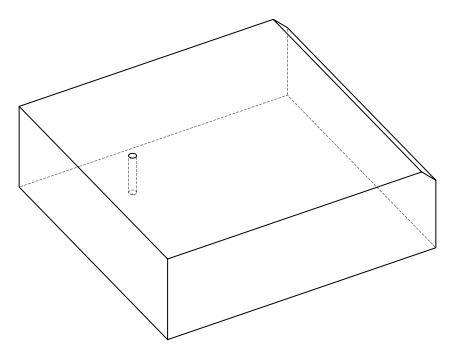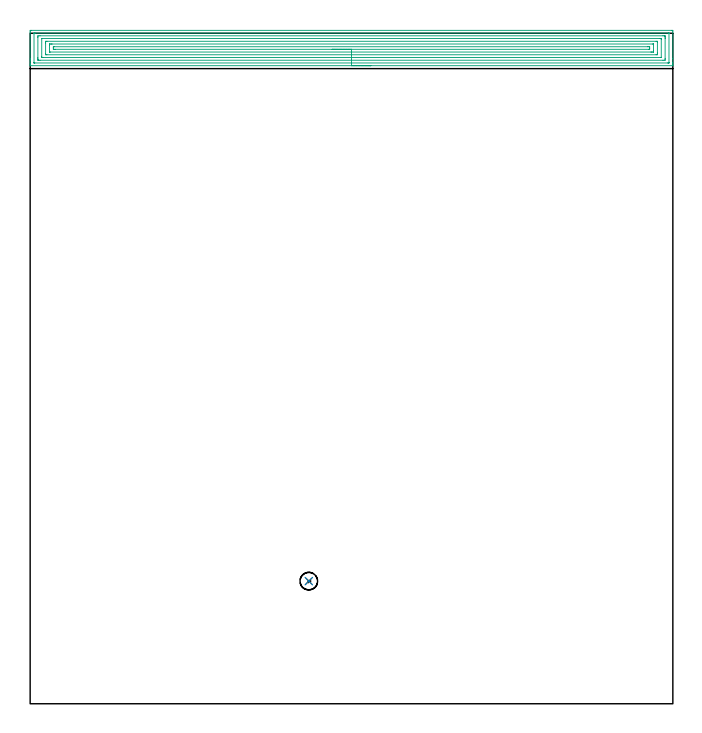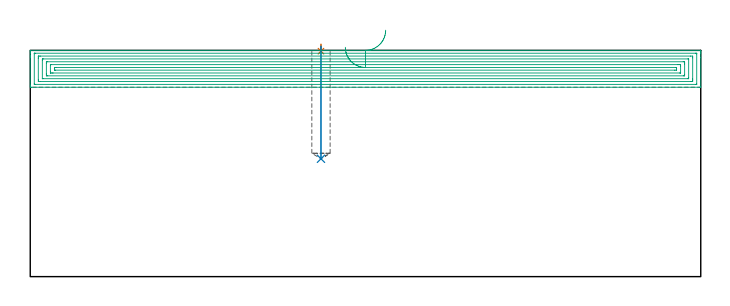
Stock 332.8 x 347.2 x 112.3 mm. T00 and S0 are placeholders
(PLAN: 3 operations, 2 tool changes, 19.2 min)
(1 SPOT_DRILL | STEP1POCKET | NXT0321_9005460120000 | 0.03 min | 1 mm3)
(2 DRILL_BLIND_HOLE_INTO_CENTER | STEP1POCKET | UGT0301_206 | 0.22 min | 3365 mm3)
(3 AREA_MILL | FG_CHAMFER_SURFACE | UGT0205_001 | 18.91 min | 55728 mm3)
(TOOL NXT0321_9005460120000 | NC Spot Drill, 142deg, 12mm, Carbide, Uncoated | D12 PA142 FL30 Z2)
(TOOL UGT0301_206 | Twist Drill 9.1 mm | D9.1 PA118 FL78 Z2)
(TOOL UGT0205_001 | Chamfer Mill 20 x 3 x 45 deg. | D20 FL50 Z2)
(OP 1 SPOT_DRILL)
G17 G21 G94 G90
T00 M6
G54
G17 G0 G90 X144.3 Y63.5 S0 M3
G43 Z122.3 H0
G94 G81 G98 Z111.908 F250. R115.3
G80
M5
M2
(OP 2 DRILL_BLIND_HOLE_INTO_CENTER)
G17 G21 G94 G90
T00 M6
G54
G17 G0 G90 X144.3 Y63.5 S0 M3
G43 Z122.3 H0
G94 G81 G98 Z58.5 F250. R114.3
G80
M5
M2
(OP 3 AREA_MILL)
G17 G21 G94 G90
T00 M6
G54
G17 G0 G90 X176.4 Y330.4 S1061 M3
G43 Z122.3 H0
G94 G1 X176.362 Z121.428 F250.
X176.248 Z120.563
X176.059 Z119.712
X175.797 Z118.88
X175.463 Z118.074
X175.06 Z117.3
X174.592 Z116.564
X174.06 Z115.872
X173.471 Z115.229
X172.828 Z114.639
X172.136 Z114.108
X171.4 Z113.64
X170.626 Z113.237
X169.82 Z112.903
X168.988 Z112.641
X168.137 Z112.452
X167.272 Z112.338
X166.4 Z112.3
X0.176
X0.01 Y330.402 Z112.288
X0.002 Y330.549 Z112.143
X0. Y330.702 Z111.998
Y330.971 Z111.729
Y331.66 Z111.034
Y332.882 Z109.815
Y333.414 Z109.281
Y334.024 Z108.671
Y347.706 Z94.992
X0.005 Y348.316 Z94.381
X0.01 Y348.693 Z94.005
X0.235 Y348.697 Z94.002
X0.623 Y348.7 Z94.
X332.177
X332.565 Y348.697 Z94.002
X332.79 Y348.693 Z94.005
X332.8 Y348.316 Z94.381
Y334.024 Z108.671
Y332.005 Z110.691
Y331.66 Z111.034
Y330.971 Z111.729
Y330.702 Z111.998
X332.798 Y330.549 Z112.143
X332.79 Y330.402 Z112.288
X332.624 Y330.4 Z112.3
X166.4
Y331.814 Z110.886
X2.41
X2.252 Y331.815 Z110.885
X2.054 Y331.819 Z110.881
X2.013 Y331.821 Z110.879
X2.007 Y331.848 Z110.852
X2.004 Y331.881 Z110.819
X2. Y332.062 Z110.638
Y346.965 Z95.735
X2.002 Y347.099 Z95.601
X2.006 Y347.206 Z95.494
X2.01 Y347.272 Z95.428
X2.043 Y347.279 Z95.421
X2.41 Y347.284 Z95.416
X2.567 Y347.285 Z95.415
X330.39 Y347.286 Z95.414
X330.548 Y347.285 Z95.415
X330.746 Y347.281 Z95.419
X330.787 Y347.279 Z95.421
X330.793 Y347.252 Z95.448
X330.797 Y347.219 Z95.481
X330.8 Y347.038 Z95.662
Y332.135 Z110.565
X330.798 Y332.001 Z110.699
X330.794 Y331.894 Z110.806
X330.79 Y331.828 Z110.872
X330.757 Y331.821 Z110.879
X330.39 Y331.816 Z110.884
X330.233 Y331.815 Z110.885
X166.4 Y331.814 Z110.886
Y333.228 Z109.472
X5.091 Y333.229 Z109.471
X4.385 Y333.23 Z109.47
X4.197 Y333.232 Z109.468
X4.018 Y333.235 Z109.465
X4.009 Y333.414 Z109.286
X4.003 Y333.605 Z109.095
X4. Y334.29 Z108.41
Y334.484 Z108.216
X4.001 Y345.002 Z97.698
X4.01 Y345.686 Z97.014
X4.016 Y345.865 Z96.835
X5.091 Y345.871 Z96.829
X327.709
X328.415 Y345.87 Z96.83
X328.603 Y345.868 Z96.832
X328.782 Y345.865 Z96.835
X328.791 Y345.686 Z97.014
X328.797 Y345.495 Z97.205
X328.8 Y344.81 Z97.89
Y344.616 Z98.084
X328.799 Y334.098 Z108.602
X328.79 Y333.414 Z109.286
X328.784 Y333.235 Z109.465
X327.709 Y333.229 Z109.471
X166.4 Y333.228 Z109.472
Y334.643 Z108.057
X6.519
X6.144 Y334.645 Z108.055
X6.08 Y334.646 Z108.054
X6.018 Y334.649 Z108.051
X6.01 Y334.738 Z107.962
X6. Y335.152 Z107.548
X6.001 Y344.364 Z98.336
X6.003 Y344.418 Z98.282
X6.007 Y344.443 Z98.257
X6.01 Y344.45 Z98.25
X6.024 Y344.452 Z98.248
X6.166 Y344.456 Z98.244
X6.344 Y344.457 Z98.243
X326.281
X326.656 Y344.455 Z98.245
X326.721 Y344.454 Z98.246
X326.783 Y344.451 Z98.249
X326.79 Y344.362 Z98.338
X326.8 Y343.948 Z98.752
Y343.933 Z98.767
X326.799 Y334.736 Z107.964
X326.797 Y334.682 Z108.018
X326.793 Y334.657 Z108.043
X326.79 Y334.65 Z108.05
X326.776 Y334.648 Z108.052
X326.634 Y334.644 Z108.056
X326.456 Y334.643 Z108.057
X166.4
Y336.057 Z106.643
X8.652
X8.223 Y336.061 Z106.639
X8.018 Y336.064 Z106.636
X8.01 Y336.181 Z106.519
X8.001 Y336.695 Z106.005
X8. Y341.956 Z100.744
X8.001 Y342.18 Z100.52
X8.007 Y342.826 Z99.874
X8.016 Y343.036 Z99.664
X8.226 Y343.039 Z99.661
X8.679 Y343.043 Z99.657
X324.148
X324.577 Y343.039 Z99.661
X324.782 Y343.036 Z99.664
X324.79 Y342.919 Z99.781
X324.799 Y342.405 Z100.295
X324.8 Y337.144 Z105.556
X324.799 Y336.92 Z105.78
X324.793 Y336.274 Z106.426
X324.785 Y336.064 Z106.636
X324.574 Y336.061 Z106.639
X324.121 Y336.057 Z106.643
X166.4
Y337.471 Z105.229
X10.453 Y337.472 Z105.228
X10.121 Y337.474 Z105.226
X10.028 Y337.477 Z105.223
X10.01 Y337.479 Z105.221
X10.007 Y337.493 Z105.207
X10.003 Y337.53 Z105.17
X10.001 Y337.649 Z105.051
X10. Y337.797 Z104.903
X10.001 Y340.87 Z101.83
X10.006 Y341.303 Z101.397
X10.01 Y341.525 Z101.175
X10.02 Y341.622 Z101.078
X10.125 Y341.625 Z101.075
X10.453 Y341.627 Z101.073
X11.015 Y341.629 Z101.071
X11.347
X322.347 Y341.628 Z101.072
X322.679 Y341.626 Z101.074
X322.772 Y341.623 Z101.077
X322.79 Y341.621 Z101.079
X322.793 Y341.607 Z101.093
X322.797 Y341.57 Z101.13
X322.799 Y341.451 Z101.249
X322.8 Y341.303 Z101.397
X322.799 Y338.23 Z104.47
X322.794 Y337.797 Z104.903
X322.79 Y337.575 Z105.125
X322.78 Y337.478 Z105.222
X322.675 Y337.475 Z105.225
X322.347 Y337.473 Z105.227
X321.785 Y337.471 Z105.229
X321.453
X166.4
Y338.885 Z103.815
X12.918 Y338.886 Z103.814
X12.24 Y338.889 Z103.811
X12.017 Y338.892 Z103.808
X12.01 Y338.898 Z103.802
X12.003 Y338.906 Z103.794
X12.001 Y339.55 Z103.15
Y339.785 Z102.915
X12.005 Y340.022 Z102.678
X12.01 Y340.178 Z102.522
X12.016 Y340.209 Z102.491
X12.03 Y340.21 Z102.49
X12.071 Y340.212 Z102.488
X12.24 Y340.214 Z102.486
X12.457 Y340.215 Z102.485
X319.882 Y340.214 Z102.486
X320.56 Y340.211 Z102.489
X320.783 Y340.208 Z102.492
X320.79 Y340.202 Z102.498
X320.797 Y340.194 Z102.506
X320.799 Y339.55 Z103.15
Y339.315 Z103.385
X320.795 Y339.078 Z103.622
X320.79 Y338.922 Z103.778
X320.784 Y338.891 Z103.809
X320.77 Y338.89 Z103.81
X320.729 Y338.888 Z103.812
X320.56 Y338.886 Z103.814
X320.343 Y338.885 Z103.815
X166.4
X165.528 Z103.853
X164.664 Z103.967
X163.812 Z104.155
X162.98 Z104.418
X162.174 Z104.752
X161.4 Z105.154
X160.664 Z105.623
X159.972 Z106.154
X159.329 Z106.744
X158.74 Z107.387
X158.209 Z108.079
X157.74 Z108.815
X157.337 Z109.589
X157.003 Z110.394
X156.741 Z111.227
X156.552 Z112.078
X156.438 Z112.943
X156.4 Z113.815
G0 Z122.3
M5
M2
